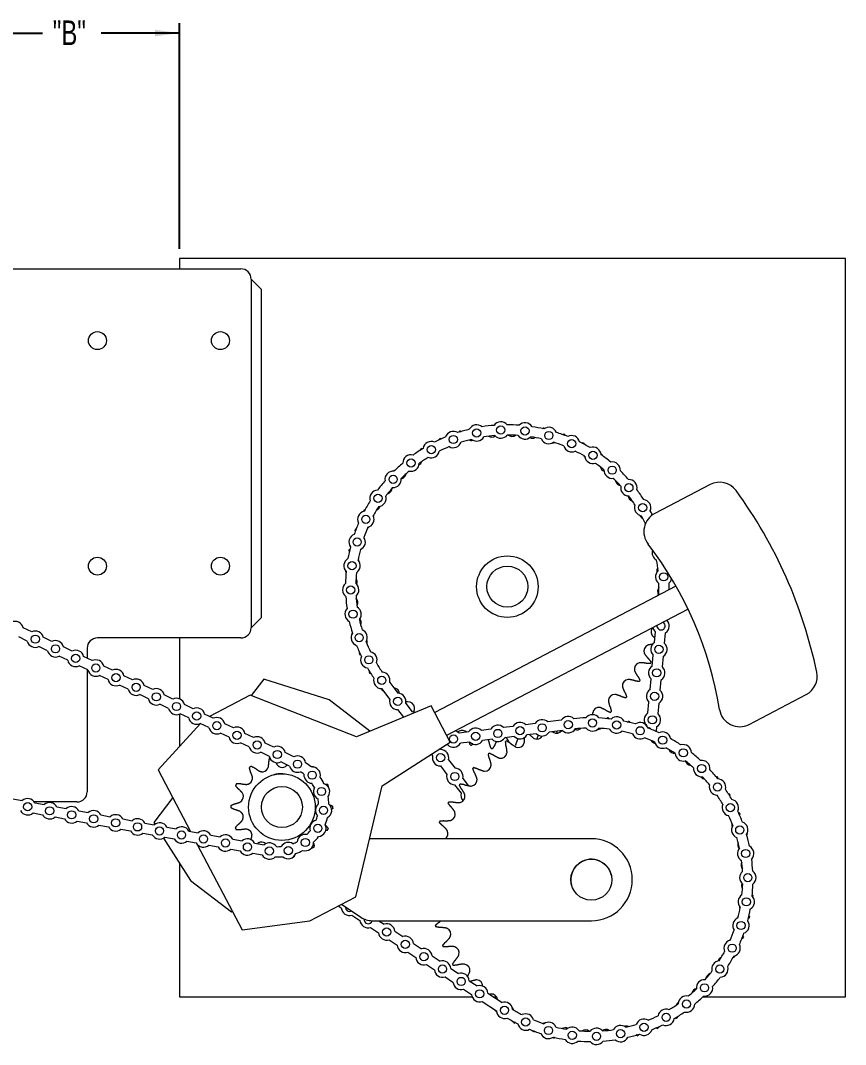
# Model space of a CAD drawing. Header units: inches. Extents: x 1.9 to 22.3, y 10.8 to 20.9.
# Drawn here: x 17.32 to 22.35, y 14.53 to 20.77 of the extents above; entities that cross this region are included whole.
import ezdxf

# ---------------------------------------------------------------- set-up
doc = ezdxf.new("R2010")
doc.units = ezdxf.units.IN
doc.header["$MEASUREMENT"] = 0
doc.layers.add('DIM', color=1, linetype='Continuous')
doc.styles.add('SLDTEXTSTYLE0', font='ARIAL.TTF', dxfattribs={"width": 0.7})
doc.dimstyles.new('SLDDIMSTYLE1', dxfattribs={"dimtxt": 0.15, "dimasz": 0.15, "dimexe": 0, "dimexo": 0.0625, "dimgap": 0.0375, "dimtad": 0, "dimtih": 1, "dimtoh": 1, "dimdec": 1, "dimlfac": 4, "dimrnd": 1e-09, "dimzin": 12, "dimdsep": 46, "dimtxsty": 'SLDTEXTSTYLE0', "dimsah": 1, "dimcen": 0.09, "dimadec": 0, "dimazin": 0, "dimtfac": 1, "dimtdec": 1, "dimtofl": 0, "dimtmove": 0, "dimatfit": 3, "dimfxl": 0, "dimtolj": 1, "dimtzin": 12, "dimarcsym": 0})

# ---------------------------------------------------------------- blocks, each defined once
blk = doc.blocks.new('*D7')
at = {"layer": 'DIM'}
for p, q in [((16.9733, 19.3148), (16.9733, 20.7523)), ((18.2858, 19.3773), (18.2858, 20.7523)), ((16.9733, 20.6923), (17.4508, 20.6923)), ((18.2858, 20.6923), (17.8082, 20.6923))]:
    blk.add_line(p, q, dxfattribs=at)
for points in [[(16.9733, 20.6923), (17.1233, 20.6723), (17.1233, 20.7123)], [(18.2858, 20.6923), (18.1358, 20.7123), (18.1358, 20.6723)]]:
    blk.add_solid(points, dxfattribs=at)
at = {"layer": 'DIM', "insert": (17.5133, 20.769), "char_height": 0.15, "attachment_point": 1, "style": 'SLDTEXTSTYLE0'}
blk.add_mtext('"B"', dxfattribs=at)

msp = doc.modelspace()

# ---------------------------------------------------------------- linework, layer by layer
at = {"color": 7, "linetype": 'Continuous', "lineweight": 15}
for p, q in [((18.285763, 19.317302), (18.285763, 19.254802)), ((22.348263, 19.317302), (18.285763, 19.317302)), ((22.348263, 14.817302), (22.348263, 19.317302)), ((17.128263, 19.254802), (18.660763, 19.254802)), ((18.723263, 19.192302), (18.723263, 17.067302)), ((18.785763, 19.129802), (18.723263, 19.192302)), ((18.785763, 17.129802), (18.785763, 19.129802)), ((21.521866, 17.939846), (21.185345, 17.763708)), ((21.314226, 17.32043), (19.843282, 16.550525)), ((19.91632, 16.410984), (21.387263, 17.180888)), ((18.723263, 17.067302), (18.785763, 17.129802)), ((17.385041, 17.041978), (17.332508, 17.066999)), ((17.358166, 16.985551), (17.305633, 17.010572)), ((17.508052, 16.98339), (17.455518, 17.00841)), ((18.660763, 17.004802), (17.785763, 17.004802)), ((18.285763, 17.004802), (18.285763, 16.633569)), ((21.182621, 16.976711), (21.188654, 17.042121)), ((21.244856, 16.97097), (21.25089, 17.03638)), ((17.481177, 16.926963), (17.428643, 16.951984)), ((17.631062, 16.924801), (17.578529, 16.949822)), ((17.723263, 16.942302), (17.723263, 16.880887)), ((17.604187, 16.868375), (17.551653, 16.893396)), ((17.754072, 16.866213), (17.701539, 16.891234)), ((21.169417, 16.833569), (21.17545, 16.898978)), ((21.231653, 16.827828), (21.237686, 16.893238)), ((17.727197, 16.809787), (17.674663, 16.834808)), ((17.723263, 16.81166), (17.723263, 16.067302)), ((17.877082, 16.807625), (17.824549, 16.832646)), ((17.850207, 16.751199), (17.797674, 16.776219)), ((18.000092, 16.749037), (17.947559, 16.774058)), ((18.799955, 16.753045), (18.723184, 16.65302)), ((19.198298, 16.627396), (18.799955, 16.753045)), ((19.568376, 16.733622), (19.618605, 16.667611)), ((21.156213, 16.690426), (21.162247, 16.755836)), ((21.218449, 16.684686), (21.224483, 16.750095)), ((17.973217, 16.69261), (17.920684, 16.717631)), ((18.123102, 16.690449), (18.070569, 16.71547)), ((19.518597, 16.695829), (19.568868, 16.629764)), ((18.096227, 16.634022), (18.043694, 16.659043)), ((18.246113, 16.631861), (18.193579, 16.656882)), ((18.717297, 16.655324), (18.46934, 16.525541)), ((19.365962, 16.401479), (18.717297, 16.655324)), ((19.447984, 16.435759), (19.198298, 16.627396)), ((21.14301, 16.547284), (21.149043, 16.612694)), ((21.205246, 16.541543), (21.211279, 16.606953)), ((21.760802, 16.477677), (22.108354, 16.659589)), ((18.219237, 16.575434), (18.166704, 16.600455)), ((18.369123, 16.573273), (18.316589, 16.598294)), ((19.821835, 16.591502), (19.365962, 16.401479)), ((19.616139, 16.567642), (19.651888, 16.520662)), ((19.665877, 16.605489), (19.705654, 16.553215)), ((19.937767, 16.370008), (19.821835, 16.591502)), ((18.414059, 16.482643), (18.156937, 16.200783)), ((18.285763, 16.540159), (18.285763, 16.342004)), ((18.342247, 16.516846), (18.289714, 16.541867)), ((18.465257, 16.458258), (18.412724, 16.483279)), ((18.492133, 16.514684), (18.4396, 16.539705)), ((20.455231, 16.482628), (20.397499, 16.475358)), ((20.614692, 16.502708), (20.532681, 16.492381)), ((18.588268, 16.39967), (18.535734, 16.424691)), ((18.615143, 16.456096), (18.56261, 16.481117)), ((18.738153, 16.397508), (18.68562, 16.422529)), ((19.447989, 16.435671), (19.447984, 16.435759)), ((20.049683, 16.43156), (19.991952, 16.42429)), ((20.184866, 16.448583), (20.127134, 16.441313)), ((20.320048, 16.465605), (20.262317, 16.458335)), ((20.463039, 16.420618), (20.405308, 16.413348)), ((20.622145, 16.440653), (20.54049, 16.430371)), ((21.049032, 16.420369), (21.049714, 16.419499)), ((21.135774, 16.468842), (21.13584, 16.469551)), ((21.19532, 16.433942), (21.198075, 16.463811)), ((18.711278, 16.341082), (18.658744, 16.366102)), ((18.861163, 16.33892), (18.80863, 16.363941)), ((19.521817, 16.10371), (19.937767, 16.370008)), ((20.057492, 16.369549), (19.99976, 16.36228)), ((20.192674, 16.386572), (20.134943, 16.379302)), ((20.327857, 16.403595), (20.270125, 16.396325)), ((20.475274, 16.411891), (20.472243, 16.407654)), ((18.834288, 16.282493), (18.781755, 16.307514)), ((18.984173, 16.280332), (18.93164, 16.305353)), ((19.822621, 16.29629), (19.830014, 16.286574)), ((19.875431, 16.330099), (19.879752, 16.324422)), ((19.92231, 16.352527), (19.907562, 16.35067)), ((18.957298, 16.223905), (18.904765, 16.248926)), ((19.927023, 16.262299), (19.9668, 16.210025)), ((18.156937, 16.200783), (18.353435, 15.825363)), ((19.023438, 16.188484), (19.026139, 16.187782)), ((19.877285, 16.224452), (19.917063, 16.172178)), ((19.964334, 16.110055), (20.004112, 16.057781)), ((20.014072, 16.147903), (20.046991, 16.104641)), ((19.36072, 15.42603), (19.521817, 16.10371)), ((17.270369, 16.023713), (17.327605, 16.013231)), ((17.660763, 16.004802), (17.400854, 16.004802)), ((17.40439, 15.999168), (17.461626, 15.988686)), ((18.245791, 16.031021), (18.129129, 15.879021)), ((17.393131, 15.937691), (17.450367, 15.927209)), ((17.538411, 15.974624), (17.595647, 15.964142)), ((17.672432, 15.95008), (17.729668, 15.939598)), ((17.806453, 15.925536), (17.863689, 15.915054)), ((17.527152, 15.913147), (17.584388, 15.902665)), ((17.661173, 15.888602), (17.718409, 15.87812)), ((17.795194, 15.864058), (17.85243, 15.853576)), ((17.940474, 15.900991), (17.99771, 15.890509)), ((18.074495, 15.876447), (18.131731, 15.865965)), ((18.129129, 15.879021), (18.135538, 15.868957)), ((17.929215, 15.839514), (17.986451, 15.829032)), ((18.063236, 15.814969), (18.120472, 15.804487)), ((18.208516, 15.851903), (18.265752, 15.841421)), ((18.342537, 15.827358), (18.399773, 15.816876)), ((18.476558, 15.802814), (18.533794, 15.792332)), ((18.18919, 15.78472), (18.353512, 15.526718)), ((18.197257, 15.790425), (18.254493, 15.779943)), ((18.331278, 15.765881), (18.388514, 15.755399)), ((18.394837, 15.746262), (18.667865, 15.224627)), ((18.465299, 15.741336), (18.522535, 15.730854)), ((18.610579, 15.77827), (18.667815, 15.767788)), ((18.7446, 15.753725), (18.801836, 15.743243)), ((20.798011, 15.780813), (19.445058, 15.780813)), ((18.599321, 15.716792), (18.656556, 15.70631)), ((18.733342, 15.692248), (18.790577, 15.681766)), ((18.285763, 15.633091), (18.285763, 14.817302)), ((18.353512, 15.526718), (18.603198, 15.335081)), ((19.081858, 15.280071), (19.36072, 15.42603)), ((19.254691, 15.370534), (19.273137, 15.358286)), ((19.274688, 15.381), (19.391537, 15.302184)), ((18.603198, 15.335081), (18.609393, 15.336341)), ((19.33817, 15.315107), (19.386645, 15.282921)), ((18.667865, 15.224627), (19.081858, 15.280071)), ((19.451678, 15.239741), (19.500153, 15.207555)), ((19.461437, 15.280813), (20.798011, 15.280813)), ((19.50281, 15.280813), (19.534725, 15.259623)), ((19.599758, 15.216443), (19.648233, 15.184257)), ((19.565186, 15.164375), (19.613661, 15.132189)), ((19.713266, 15.141077), (19.761741, 15.108891)), ((21.645842, 15.165), (21.640386, 15.160859)), ((19.678694, 15.08901), (19.727169, 15.056824)), ((19.826774, 15.065712), (19.875249, 15.033526)), ((19.792202, 15.013644), (19.840677, 14.981458)), ((19.940282, 14.990346), (19.988757, 14.95816)), ((19.90571, 14.938278), (19.954186, 14.906092)), ((20.019218, 14.862912), (20.067694, 14.830726)), ((20.05379, 14.91498), (20.102265, 14.882794)), ((18.285763, 14.817302), (20.070798, 14.817302)), ((20.167298, 14.839615), (20.253236, 14.782554)), ((20.200903, 14.817302), (20.219988, 14.817302)), ((21.478569, 14.817302), (22.348263, 14.817302)), ((20.132726, 14.787547), (20.218665, 14.730486))]:
    msp.add_line(p, q, dxfattribs=at)
at = {"color": 7, "linetype": 'Continuous', "lineweight": 15, "flags": 128}
for points in [[(19.433755, 17.675777), (19.434865, 17.676446), (19.44081, 17.681021)], [(21.208937, 17.27069), (21.200593, 17.263454), (21.196976, 17.25906)], [(21.199325, 17.071226), (21.198518, 17.080947), (21.198691, 17.082188)], [(19.336874, 17.031258), (19.337191, 17.03021), (19.337471, 17.029284)], [(19.722189, 16.549966), (19.716723, 16.551693), (19.705654, 16.553215)], [(20.285315, 16.388736), (20.279581, 16.393736), (20.274378, 16.396861)], [(21.180359, 16.372157), (21.181371, 16.369296), (21.182326, 16.363218)], [(18.984816, 15.671157), (18.98305, 15.67073), (18.982481, 15.670595)], [(21.701345, 15.368043), (21.702237, 15.361872), (21.704488, 15.355017)]]:
    msp.add_lwpolyline(points, dxfattribs=at)
at = {"color": 7, "linetype": 'Continuous', "lineweight": 15}
for centre, radius in [((17.785763, 18.817302), 0.054688), ((18.535763, 18.817302), 0.054688), ((20.245582, 18.272057), 0.025), ((19.956268, 18.214299), 0.025), ((20.098683, 18.25441), 0.025), ((20.393445, 18.266816), 0.025), ((20.538726, 18.238812), 0.025), ((19.821752, 18.152685), 0.025), ((20.677944, 18.188718), 0.025), ((20.80776, 18.117734), 0.025), ((19.698359, 18.071045), 0.025), ((20.925062, 18.027561), 0.025), ((19.589048, 17.971335), 0.025), ((21.027039, 17.920362), 0.025), ((19.496439, 17.855947), 0.025), ((21.111245, 17.798707), 0.025), ((19.422752, 17.727646), 0.025), ((19.369753, 17.589508), 0.025), ((17.785763, 17.442302), 0.054688), ((18.535763, 17.442302), 0.054688), ((20.285763, 17.317302), 0.1875), ((19.338713, 17.444845), 0.025), ((20.285763, 17.317302), 0.125), ((21.239467, 17.377469), 0.025), ((19.330376, 17.297125), 0.025), ((19.344942, 17.149888), 0.025), ((17.406842, 16.996981), 0.025), ((19.382062, 17.006664), 0.025), ((17.529852, 16.938393), 0.025), ((21.210153, 16.934974), 0.025), ((17.652863, 16.879804), 0.025), ((19.440846, 16.870887), 0.025), ((17.775873, 16.821216), 0.025), ((21.19695, 16.791832), 0.025), ((17.898883, 16.762628), 0.025), ((19.519884, 16.745812), 0.025), ((18.021893, 16.70404), 0.025), ((18.144903, 16.645452), 0.025), ((21.183746, 16.64869), 0.025), ((18.267913, 16.586864), 0.025), ((19.617372, 16.617627), 0.025), ((18.390923, 16.528276), 0.025), ((18.513934, 16.469688), 0.025), ((20.657171, 16.476335), 0.025), ((20.80477, 16.486597), 0.025), ((20.952184, 16.473951), 0.025), ((21.170543, 16.505547), 0.025), ((18.636944, 16.411099), 0.025), ((20.092313, 16.405431), 0.025), ((20.227496, 16.422454), 0.025), ((20.362678, 16.439477), 0.025), ((20.49786, 16.456499), 0.025), ((21.09588, 16.438702), 0.025), ((18.759954, 16.352511), 0.025), ((19.957131, 16.388408), 0.025), ((21.232412, 16.381693), 0.025), ((18.882964, 16.293923), 0.025), ((19.878519, 16.274437), 0.025), ((21.358507, 16.304292), 0.025), ((19.005974, 16.235335), 0.025), ((21.471142, 16.208354), 0.025), ((18.910763, 15.973552), 0.203125), ((19.095163, 16.168314), 0.025), ((19.965567, 16.16004), 0.025), ((21.567618, 16.096179), 0.025), ((18.910763, 15.973552), 0.125), ((18.910763, 15.973552), 0.125), ((19.152392, 16.06834), 0.025), ((17.360368, 15.975461), 0.025), ((21.645622, 15.970456), 0.025), ((17.494389, 15.950917), 0.025), ((17.62841, 15.926372), 0.025), ((17.762431, 15.901828), 0.025), ((19.164677, 15.953802), 0.025), ((17.896452, 15.877284), 0.025), ((18.030473, 15.852739), 0.025), ((19.129952, 15.843965), 0.025), ((21.703283, 15.834199), 0.025), ((18.164494, 15.828195), 0.025), ((18.298515, 15.803651), 0.025), ((18.432536, 15.779106), 0.025), ((18.566557, 15.754562), 0.025), ((18.700578, 15.730018), 0.025), ((18.949758, 15.708399), 0.025), ((19.054056, 15.757305), 0.025), ((18.834599, 15.705474), 0.025), ((21.73922, 15.690674), 0.025), ((20.798013, 15.530802), 0.125), ((21.752571, 15.543322), 0.025), ((21.743016, 15.395675), 0.025), ((19.549955, 15.211999), 0.025), ((21.710783, 15.251273), 0.025), ((19.663463, 15.136633), 0.025), ((21.656647, 15.113577), 0.025), ((19.776972, 15.061268), 0.025), ((19.89048, 14.985902), 0.025), ((21.581903, 14.985889), 0.025), ((20.003988, 14.910536), 0.025), ((20.117496, 14.835171), 0.025), ((21.488345, 14.871268), 0.025), ((21.378215, 14.772464), 0.025), ((20.268467, 14.73493), 0.025), ((20.397693, 14.662878), 0.025), ((21.254153, 14.691845), 0.025), ((20.536492, 14.611636), 0.025), ((20.976392, 14.592408), 0.025), ((21.119133, 14.631342), 0.025), ((20.681537, 14.582435), 0.025), ((20.829352, 14.575974), 0.025)]:
    msp.add_circle(centre, radius, dxfattribs=at)
for centre, radius, start, end in [((18.660763, 19.192302), 0.0625, 0, 90), ((20.098683, 18.25441), 0.05, 48.811285, 153.7684725), ((20.285763, 17.317302), 0.98685, 94.7129138, 98.9868437), ((20.245582, 18.272057), 0.05, 39.931285, 144.8884725), ((20.285763, 17.317302), 0.98685, 85.8329138, 90.1068437), ((20.393445, 18.266816), 0.05, 31.051285, 136.0084725), ((20.285763, 17.317302), 0.98685, 76.9529138, 81.2268437), ((19.956268, 18.214299), 0.05, 57.691285, 162.6484725), ((20.285763, 17.317302), 0.98685, 103.5929138, 107.8668437), ((20.285763, 17.317302), 0.991066, 106.775486, 107.2821248), ((20.098683, 18.25441), 0.05, 231.1519923, 331.4277651), ((20.285763, 17.317302), 0.92435, 94.7895111, 98.9102463), ((20.189544, 18.268057), 0.038816, 240.1211446, 303.8131441), ((20.245582, 18.272057), 0.05, 222.2719923, 322.5477651), ((20.285763, 17.317302), 0.92435, 85.9095111, 90.0302463), ((20.314466, 18.272483), 0.038816, 232.6211446, 303.9364661), ((20.393445, 18.266816), 0.05, 213.3919923, 313.6677651), ((20.285763, 17.317302), 0.92435, 77.0295111, 81.1502463), ((20.285763, 17.317302), 0.991066, 76.775486, 77.2821248), ((20.538726, 18.238812), 0.05, 22.171285, 127.1284725), ((20.285763, 17.317302), 0.98685, 68.0729138, 72.3468437), ((20.285763, 17.317302), 0.991066, 69.275486, 69.7821248), ((20.677944, 18.188718), 0.05, 13.291285, 118.2484725), ((19.821752, 18.152685), 0.05, 66.571285, 171.5284725), ((20.285763, 17.317302), 0.98685, 112.4729138, 116.7468437), ((20.285763, 17.317302), 0.991066, 114.275486, 114.7821248), ((20.285763, 17.317302), 0.92435, 112.5495111, 116.6702463), ((19.956268, 18.214299), 0.05, 240.0319923, 340.3077651), ((20.285763, 17.317302), 0.92435, 103.6695111, 107.7902463), ((20.066269, 18.247364), 0.038816, 247.6211446, 284.6451871), ((20.438896, 18.260564), 0.038816, 243.9832692, 296.4364661), ((20.538726, 18.238812), 0.05, 204.5119923, 304.7877651), ((20.560707, 18.232507), 0.038816, 269.3599222, 288.9364661), ((20.285763, 17.317302), 0.92435, 68.1495111, 72.2702463), ((20.677944, 18.188718), 0.05, 195.6319923, 295.9077651), ((20.285763, 17.317302), 0.98685, 59.1929138, 63.4668437), ((20.285763, 17.317302), 0.991066, 61.775486, 62.2821248), ((20.80776, 18.117734), 0.05, 4.411285, 109.3684725), ((19.698359, 18.071045), 0.05, 75.451285, 180.4084725), ((20.285763, 17.317302), 0.98685, 121.3529138, 125.6268437), ((20.285763, 17.317302), 0.92435, 121.4295111, 125.5502463), ((20.285763, 17.317302), 0.991066, 121.775486, 122.2821248), ((19.821752, 18.152685), 0.05, 248.9119923, 349.1877651), ((20.285763, 17.317302), 0.92435, 59.2695111, 63.3902463), ((20.788211, 18.130161), 0.038816, 202.6211446, 222.843368), ((20.80776, 18.117734), 0.05, 186.7519923, 287.0277651), ((20.285763, 17.317302), 0.991066, 54.275486, 54.7821248), ((20.285763, 17.317302), 0.98685, 50.3129138, 54.5868437), ((20.285763, 17.317302), 0.98685, 130.2329138, 134.5068437), ((19.698359, 18.071045), 0.05, 257.7919923, 358.0677651), ((19.727057, 18.092571), 0.038816, 300.8200378, 341.4364661), ((20.285763, 17.317302), 0.92435, 50.3895111, 54.5102463), ((20.890012, 18.057625), 0.038816, 195.1211446, 247.9055153), ((20.925062, 18.027561), 0.05, 355.531285, 100.4884725), ((19.589048, 17.971335), 0.05, 84.331285, 189.2884725), ((20.285763, 17.317302), 0.92435, 130.3095111, 134.4302463), ((19.630644, 18.013013), 0.038816, 282.2904129, 348.9364661), ((20.925062, 18.027561), 0.05, 177.8719923, 278.1477651), ((20.285763, 17.317302), 0.98685, 41.4329138, 45.7068437), ((20.285763, 17.317302), 0.98685, 139.1129138, 143.3868437), ((20.285763, 17.317302), 0.92435, 139.1895111, 143.3102463), ((19.545441, 17.921551), 0.038816, 285.1211446, 356.4364661), ((19.589048, 17.971335), 0.05, 266.6719923, 6.9477651), ((20.285763, 17.317302), 0.92435, 41.5095111, 45.6302463), ((20.981474, 17.972421), 0.038816, 187.6211446, 258.9364661), ((21.027039, 17.920362), 0.05, 168.9919923, 269.2677651), ((21.027039, 17.920362), 0.05, 346.651285, 91.6084725), ((21.579832, 17.829099), 0.125, 36.1231856, 117.627944), ((19.496439, 17.855947), 0.05, 93.211285, 198.1684725), ((19.496439, 17.855947), 0.05, 275.5519923, 15.8277651), ((21.061032, 17.876008), 0.038816, 188.0680575, 251.4364661), ((20.285763, 17.317302), 0.92435, 32.6295111, 36.7502463), ((20.285763, 17.317302), 0.98685, 32.5529138, 36.8268437), ((19.358516, 16.20791), 2.875, 11.8013239, 36.1231856), ((20.285763, 17.317302), 0.98685, 147.9929138, 152.2668437), ((20.285763, 17.317302), 0.92435, 148.0695111, 152.1902463), ((19.472904, 17.81975), 0.038816, 292.6211446, 342.0274955), ((21.111245, 17.798707), 0.05, 160.1119923, 260.3877651), ((21.111245, 17.798707), 0.05, 337.771285, 82.7284725), ((19.422752, 17.727646), 0.05, 102.091285, 207.0484725), ((20.285763, 17.317302), 0.991066, 151.775486, 152.2821248), ((19.422752, 17.727646), 0.05, 284.4319923, 24.7077651), ((21.127325, 17.770035), 0.038816, 207.3238736, 243.9364661), ((20.285763, 17.317302), 0.92435, 24.4313597, 27.8702463), ((21.243311, 17.652961), 0.125, 117.627944, 217.4769709), ((20.285763, 17.317302), 0.98685, 26.2995444, 27.9468437), ((20.285763, 17.317302), 0.98685, 156.8729138, 161.1468437), ((20.285763, 17.317302), 0.991066, 159.275486, 159.7821248), ((20.285763, 17.317302), 0.92435, 156.9495111, 161.0702463), ((19.369753, 17.589508), 0.05, 110.971285, 215.9284725), ((19.369753, 17.589508), 0.05, 293.3119923, 33.5877651), ((20.285763, 17.317302), 0.98685, 165.7529138, 170.0268437), ((20.285763, 17.317302), 0.991066, 166.775486, 167.2821248), ((20.285763, 17.317302), 0.92435, 165.8295111, 169.9502463), ((19.358516, 16.20791), 2.25, 9.2194638, 37.4769709), ((19.338713, 17.444845), 0.05, 119.851285, 224.8084725), ((19.342501, 17.470435), 0.038816, 0.8678395, 26.4364661), ((21.218748, 17.523967), 0.05, 160.822962, 242.6277651), ((19.338713, 17.444845), 0.05, 302.1919923, 42.4677651), ((20.285763, 17.317302), 0.92435, 5.9895111, 10.1102463), ((21.236518, 17.413521), 0.038816, 150.1211446, 191.1190313), ((20.285763, 17.317302), 0.991066, 174.4050295, 174.7821248), ((20.285763, 17.317302), 0.98685, 174.6329138, 178.9068437), ((20.285763, 17.317302), 0.92435, 174.7095111, 178.8302463), ((19.330582, 17.346005), 0.038816, 338.1731421, 33.9364661), ((21.239467, 17.377469), 0.05, 133.4719923, 233.7477651), ((21.239467, 17.377469), 0.05, 311.131285, 345.9786324), ((19.330376, 17.297125), 0.05, 128.731285, 233.6884725), ((19.330376, 17.297125), 0.05, 311.0719923, 51.3477651), ((21.240944, 17.288599), 0.038816, 142.6211446, 209.5946425), ((20.285763, 17.317302), 0.92435, 357.1095111, 1.2302463), ((20.285763, 17.317302), 0.98685, 358.9115629, 1.3068437), ((20.285763, 17.317302), 0.98685, 183.5129138, 187.7868437), ((20.285763, 17.317302), 0.92435, 183.5895111, 187.7102463), ((19.335008, 17.221083), 0.038816, 330.1211446, 41.4364661), ((19.344942, 17.149888), 0.05, 137.611285, 242.5684725), ((19.344942, 17.149888), 0.05, 319.9519923, 60.2277651), ((20.285763, 17.317302), 0.92435, 192.4695111, 196.5902463), ((19.355701, 17.097808), 0.038816, 337.6211446, 38.0578261), ((21.223357, 17.078117), 0.05, 303.4120662, 46.0476913), ((17.283832, 17.055569), 0.05, 13.2143328, 115.8499579), ((17.406842, 16.996981), 0.05, 13.2143328, 115.8499579), ((18.660763, 17.067302), 0.0625, 270, 0), ((20.285763, 17.317302), 0.98685, 192.3929138, 196.6668437), ((19.382062, 17.006664), 0.05, 328.8319923, 69.1077651), ((21.200968, 17.042358), 0.038816, 138.1866476, 208.2695874), ((21.223357, 17.078117), 0.05, 189.0449713, 226.0476913), ((21.223357, 17.078117), 0.025, 195.9993886, 64.6284896), ((17.406842, 16.996981), 0.05, 193.2143328, 295.8499579), ((17.529852, 16.938393), 0.05, 13.2143328, 115.8499579), ((17.785763, 16.942302), 0.0625, 90, 180), ((19.382062, 17.006664), 0.05, 146.491285, 251.4484725), ((19.392307, 16.978288), 0.038816, 345.1211446, 17.8177209), ((17.529852, 16.938393), 0.05, 193.2143328, 295.8499579), ((17.652863, 16.879804), 0.05, 13.2143328, 115.8499579), ((20.285763, 17.317302), 0.98685, 201.2729138, 205.5468437), ((20.285763, 17.317302), 0.92435, 201.3495111, 205.4702463), ((19.440846, 16.870887), 0.05, 337.7119923, 77.9877651), ((21.157251, 16.925252), 0.038816, 110.7880233, 200.7695874), ((21.210153, 16.934974), 0.05, 123.4120662, 226.0476913), ((21.210153, 16.934974), 0.05, 303.4120662, 46.0476913), ((17.652863, 16.879804), 0.05, 193.2143328, 295.8499579), ((17.775873, 16.821216), 0.05, 13.2143328, 115.8499579), ((20.285763, 17.317302), 0.991066, 204.275486, 204.7821248), ((19.440846, 16.870887), 0.05, 155.371285, 260.3284725), ((20.285763, 17.317302), 0.991066, 331.775486, 332.2821248), ((17.775873, 16.821216), 0.05, 193.2143328, 295.8499579), ((17.898883, 16.762628), 0.05, 13.2143328, 115.8499579), ((20.285763, 17.317302), 0.98685, 210.1529138, 214.4268437), ((20.285763, 17.317302), 0.991066, 211.775486, 212.2821248), ((20.285763, 17.317302), 0.92435, 210.2295111, 214.3502463), ((19.519884, 16.745812), 0.05, 345.8890377, 86.8677651), ((21.098622, 16.814854), 0.038816, 103.2880233, 193.2695874), ((21.19695, 16.791832), 0.05, 123.4120662, 226.0476913), ((21.19695, 16.791832), 0.05, 303.4120662, 46.0476913), ((22.050388, 16.770336), 0.125, 297.627944, 11.8013239), ((17.898883, 16.762628), 0.05, 193.2143328, 295.8499579), ((18.021893, 16.70404), 0.05, 13.2143328, 115.8499579), ((19.519884, 16.745812), 0.05, 164.251285, 268.5246089), ((21.026086, 16.713053), 0.038816, 95.7880233, 185.7695874), ((20.285763, 17.317302), 0.991066, 324.275486, 324.7821248), ((18.021893, 16.70404), 0.05, 193.2143328, 295.8499579), ((18.144903, 16.645452), 0.05, 13.2143328, 115.8499579), ((20.285763, 17.317302), 0.991066, 219.275486, 219.7821248), ((19.590053, 16.662183), 0.038816, 6.1460827, 85.196554), ((21.183746, 16.64869), 0.05, 123.4120662, 226.0476913), ((21.183746, 16.64869), 0.05, 303.4120662, 46.0476913), ((18.144903, 16.645452), 0.05, 193.2143328, 295.8499579), ((18.267913, 16.586864), 0.05, 13.2143328, 115.8499579), ((19.617372, 16.617627), 0.05, 165.9510859, 268.586711), ((19.617372, 16.617627), 0.05, 345.9510859, 88.586711), ((19.681515, 16.576979), 0.038816, 5.7880233, 95.7695874), ((20.940882, 16.621591), 0.038816, 88.2880233, 178.2695874), ((20.285763, 17.317302), 0.991066, 316.775486, 317.2821248), ((18.267913, 16.586864), 0.05, 193.2143328, 295.8499579), ((18.390923, 16.528276), 0.05, 13.2143328, 115.8499579), ((20.844469, 16.542033), 0.038816, 80.7880233, 170.7695874), ((20.285763, 17.317302), 0.991066, 309.275486, 309.7821248), ((21.170543, 16.505547), 0.05, 123.4120662, 226.0476913), ((21.702836, 16.588424), 0.125, 189.2194638, 297.627944), ((18.390923, 16.528276), 0.05, 193.2143328, 295.8499579), ((18.513934, 16.469688), 0.05, 13.2143328, 115.8499579), ((20.362678, 16.439477), 0.05, 45.8593428, 148.4949679), ((20.49786, 16.456499), 0.05, 45.8593428, 148.4949679), ((20.657171, 16.476335), 0.05, 45.9385239, 148.165727), ((20.79705, 15.531028), 0.98685, 91.8401527, 96.1140826), ((20.80477, 16.486597), 0.05, 37.0585239, 142.0157114), ((20.798013, 15.530802), 0.991066, 91.682737, 91.8462427), ((20.79705, 15.531028), 0.98685, 82.9601527, 87.2340826), ((20.798013, 15.530802), 0.991066, 83.8396039, 84.3462427), ((20.952184, 16.473951), 0.05, 28.1785239, 133.1357114), ((20.79705, 15.531028), 0.98685, 74.0801527, 78.3540826), ((20.798013, 15.530802), 0.991066, 76.3396039, 76.8462427), ((21.09588, 16.438702), 0.05, 19.2985239, 124.2557114), ((21.170543, 16.505547), 0.05, 303.4120662, 46.0476913), ((18.513934, 16.469688), 0.05, 193.2143328, 295.8499579), ((18.636944, 16.411099), 0.05, 13.2143328, 115.8499579), ((19.957131, 16.388408), 0.05, 45.8593428, 78.7546746), ((20.010819, 16.402097), 0.038816, 46.0788968, 118.2695874), ((20.092313, 16.405431), 0.05, 45.8593428, 148.4949679), ((20.227496, 16.422454), 0.05, 45.8593428, 148.4949679), ((20.49786, 16.456499), 0.05, 225.8593428, 328.4949679), ((20.585601, 16.462507), 0.038816, 237.8521413, 324.6270625), ((20.657171, 16.476335), 0.05, 225.5316098, 328.5550041), ((20.70903, 16.482262), 0.038816, 251.2282976, 311.7066199), ((20.79705, 15.531028), 0.92435, 91.9167501, 96.0374853), ((20.80477, 16.486597), 0.05, 219.3992313, 319.6750041), ((20.833982, 16.485737), 0.038816, 271.8323976, 303.902659), ((20.79705, 15.531028), 0.92435, 83.0367501, 87.1574853), ((20.952184, 16.473951), 0.05, 210.5192313, 310.7950041), ((20.79705, 15.531028), 0.92435, 74.1567501, 78.2774853), ((21.09588, 16.438702), 0.05, 201.6392313, 301.9150041), ((20.79705, 15.531028), 0.98685, 65.2001527, 69.4740826), ((20.798013, 15.530802), 0.991066, 68.8396039, 69.3462427), ((21.232412, 16.381693), 0.05, 10.4185239, 115.3757114), ((18.636944, 16.411099), 0.05, 193.2143328, 295.8499579), ((18.759954, 16.352511), 0.05, 13.2143328, 115.8499579), ((19.957131, 16.388408), 0.05, 225.8593428, 328.4949679), ((20.092313, 16.405431), 0.05, 225.8593428, 328.4949679), ((20.227496, 16.422454), 0.05, 225.8593428, 328.4949679), ((20.798013, 15.530802), 0.991066, 121.3396039, 121.8462427), ((20.362678, 16.439477), 0.05, 225.8593428, 328.4949679), ((20.351695, 16.375784), 0.038816, 252.8521413, 342.8337054), ((20.465806, 16.426811), 0.038816, 245.3521413, 328.4658087), ((20.79705, 15.531028), 0.92435, 65.2767501, 69.3974853), ((21.196681, 16.399282), 0.038816, 210.1121343, 254.8435435), ((21.232412, 16.381693), 0.05, 192.7592313, 293.0350041), ((20.79705, 15.531028), 0.98685, 56.3201527, 60.5940826), ((18.759954, 16.352511), 0.05, 193.2143328, 295.8499579), ((18.882964, 16.293923), 0.05, 13.2143328, 115.8499579), ((19.878519, 16.274437), 0.05, 345.9510859, 88.586711), ((20.285763, 17.317302), 0.991066, 256.775486, 257.2821248), ((20.798013, 15.530802), 0.991066, 128.8396039, 129.3462427), ((20.285763, 17.317302), 0.991066, 264.275486, 264.7821248), ((20.245221, 16.310299), 0.038816, 260.3521413, 350.3337054), ((20.79705, 15.531028), 0.92435, 56.3967501, 60.5174853), ((21.30663, 16.339815), 0.038816, 202.9245833, 272.6491209), ((21.358507, 16.304292), 0.05, 183.8792313, 284.1550041), ((21.358507, 16.304292), 0.05, 1.5385239, 106.4957114), ((20.79705, 15.531028), 0.98685, 47.4401527, 51.7140826), ((18.882964, 16.293923), 0.05, 193.2143328, 295.8499579), ((19.005974, 16.235335), 0.05, 9.3354561, 115.8499579), ((18.885197, 15.981754), 0.312125, 49.1803719, 56.973759), ((19.878519, 16.274437), 0.05, 165.9510859, 268.586711), ((21.407876, 16.266506), 0.038816, 195.7265224, 264.8531815), ((20.79705, 15.531028), 0.92435, 47.5167501, 51.6374853), ((21.471142, 16.208354), 0.05, 352.6585239, 97.6157114), ((18.910763, 15.973552), 0.31133, 126.7985872, 129.474627), ((18.790821, 16.227527), 0.038816, 263.2196431, 327.3392853), ((18.912895, 16.254416), 0.038816, 237.5053574, 301.6249996), ((19.005974, 16.235335), 0.05, 193.2143328, 291.7479421), ((18.885197, 15.981754), 0.249625, 50.0753257, 56.0788053), ((19.095163, 16.168314), 0.05, 174.4061888, 268.8377823), ((19.095163, 16.168314), 0.05, 346.4252963, 96.8186749), ((18.910763, 15.973552), 0.31133, 51.5851098, 52.3317699), ((19.965567, 16.16004), 0.05, 165.9510859, 268.586711), ((19.965567, 16.16004), 0.05, 345.9510859, 88.586711), ((20.798013, 15.530802), 0.991066, 136.3396039, 136.8462427), ((20.148206, 16.231476), 0.038816, 267.8521413, 357.8337054), ((21.471142, 16.208354), 0.05, 174.9992313, 275.2750041), ((20.79705, 15.531028), 0.98685, 38.5601527, 42.8340826), ((18.910763, 15.973552), 0.31133, 152.5128729, 155.1889127), ((18.692503, 16.150335), 0.038816, 288.9339288, 353.053571), ((18.885197, 15.981754), 0.249625, 26.408659, 33.1686455), ((18.885197, 15.981754), 0.312125, 25.5137053, 34.0635992), ((19.152392, 16.06834), 0.05, 322.7586296, 73.1520082), ((18.910763, 15.973552), 0.31133, 23.9414443, 26.6174842), ((20.798013, 15.530802), 0.991066, 143.8396039, 144.3462427), ((20.062309, 16.140665), 0.038816, 275.3521413, 5.3337054), ((21.498687, 16.180609), 0.038816, 214.6359587, 257.0750305), ((20.79705, 15.531028), 0.92435, 38.6367501, 42.7574853), ((21.567618, 16.096179), 0.05, 166.1192313, 266.3950041), ((20.798013, 15.530802), 0.991066, 38.8396039, 39.3462427), ((21.567618, 16.096179), 0.05, 343.7785239, 88.7357114), ((17.660763, 16.067302), 0.0625, 270, 0), ((18.637415, 16.038128), 0.038816, 314.6482146, 18.7678568), ((19.152392, 16.06834), 0.05, 150.7395222, 245.1711157), ((19.989, 16.039419), 0.038816, 282.8521413, 12.8337054), ((20.052616, 16.045644), 0.05, 165.9510859, 222.9710991), ((20.79705, 15.531028), 0.92435, 29.7567501, 33.8774853), ((20.79705, 15.531028), 0.98685, 29.6801527, 33.9540826), ((20.798013, 15.530802), 0.991066, 31.3396039, 31.8462427), ((17.360368, 15.975461), 0.05, 28.304173, 130.9397981), ((17.494389, 15.950917), 0.05, 28.304173, 130.9397981), ((18.910763, 15.973552), 0.31133, 178.2271586, 180.9031984), ((19.164677, 15.953802), 0.05, 127.0728555, 221.504449), ((18.885197, 15.981754), 0.249625, 2.7419923, 9.5019788), ((19.164677, 15.953802), 0.05, 299.0919629, 49.4853416), ((18.885197, 15.981754), 0.312125, 1.8470386, 10.3969325), ((20.798013, 15.530802), 0.991066, 151.3396039, 151.8462427), ((21.645622, 15.970456), 0.05, 157.2392313, 257.5150041), ((21.645622, 15.970456), 0.05, 334.8985239, 79.8557114), ((17.360368, 15.975461), 0.05, 208.304173, 310.9397981), ((17.494389, 15.950917), 0.05, 208.304173, 310.9397981), ((17.62841, 15.926372), 0.05, 28.304173, 130.9397981), ((17.762431, 15.901828), 0.05, 28.304173, 130.9397981), ((17.896452, 15.877284), 0.05, 28.304173, 130.9397981), ((18.636466, 15.913132), 0.038816, 340.3625003, 44.4821425), ((18.885197, 15.981754), 0.249625, 339.0753257, 345.8353121), ((18.910763, 15.973552), 0.31133, 358.2271586, 0.9031984), ((19.929533, 15.92947), 0.038816, 290.3521413, 20.3337054), ((20.79705, 15.531028), 0.92435, 20.8767501, 24.9974853), ((20.79705, 15.531028), 0.98685, 20.8001527, 25.0740826), ((20.798013, 15.530802), 0.991066, 23.8396039, 24.3462427), ((17.62841, 15.926372), 0.05, 208.304173, 310.9397981), ((17.762431, 15.901828), 0.05, 208.304173, 310.9397981), ((18.030473, 15.852739), 0.05, 28.304173, 130.9397981), ((18.164494, 15.828195), 0.05, 28.304173, 130.9397981), ((19.129952, 15.843965), 0.05, 103.4061888, 197.8377823), ((19.129952, 15.843965), 0.05, 275.4252963, 25.8186749), ((18.885197, 15.981754), 0.312125, 338.1803719, 346.7302659), ((20.798013, 15.530802), 0.991066, 158.8396039, 159.3462427), ((21.703283, 15.834199), 0.05, 148.3592313, 248.6350041), ((21.694022, 15.863009), 0.038816, 166.7232179, 195.9302271), ((21.703283, 15.834199), 0.05, 326.0185239, 70.9757114), ((17.896452, 15.877284), 0.05, 208.304173, 310.9397981), ((18.030473, 15.852739), 0.05, 208.304173, 310.9397981), ((18.164494, 15.828195), 0.05, 208.304173, 310.9397981), ((18.298515, 15.803651), 0.05, 28.304173, 130.9397981), ((18.432536, 15.779106), 0.05, 28.304173, 130.9397981), ((18.566557, 15.754562), 0.05, 28.304173, 130.9397981), ((18.910763, 15.973552), 0.31133, 203.9414443, 206.6174842), ((18.689846, 15.800102), 0.038816, 6.076786, 70.1964282), ((19.054056, 15.757305), 0.05, 79.7395222, 174.1711157), ((18.885197, 15.981754), 0.249625, 315.408659, 322.1686455), ((18.910763, 15.973552), 0.31133, 332.5128729, 335.1889127), ((19.884926, 15.8127), 0.038816, 304.7666131, 27.8337054), ((20.79705, 15.531028), 0.98685, 11.9201527, 16.1940826), ((20.798013, 15.530802), 0.991066, 16.3396039, 16.5033444), ((18.298515, 15.803651), 0.05, 208.304173, 310.9397981), ((18.432536, 15.779106), 0.05, 208.304173, 310.9397981), ((18.700578, 15.730018), 0.05, 28.304173, 130.9397981), ((18.78698, 15.721427), 0.038816, 48.3914456, 95.9107139), ((18.834599, 15.705474), 0.05, 32.4061888, 130.9397981), ((18.885197, 15.981754), 0.249625, 268.0753257, 274.8353121), ((18.949758, 15.708399), 0.05, 56.0728555, 150.504449), ((18.885197, 15.981754), 0.249625, 291.7419923, 298.5019788), ((19.054056, 15.757305), 0.05, 251.7586296, 2.1520082), ((18.910763, 15.973552), 0.31133, 306.7985872, 309.474627), ((18.885197, 15.981754), 0.312125, 314.5137053, 323.0635992), ((20.79801, 15.530813), 0.25, 270, 90), ((20.79705, 15.531028), 0.92435, 11.9967501, 16.1174853), ((21.729718, 15.743214), 0.038816, 159.3959029, 216.8748081), ((21.73922, 15.690674), 0.05, 317.1385239, 62.0957114), ((18.566557, 15.754562), 0.05, 208.304173, 310.9397981), ((18.700578, 15.730018), 0.05, 208.304173, 310.9397981), ((18.834599, 15.705474), 0.05, 208.304173, 314.8186749), ((18.885197, 15.981754), 0.312125, 267.1803719, 275.7302659), ((18.949758, 15.708399), 0.05, 228.0919629, 338.4853416), ((18.885197, 15.981754), 0.312125, 290.8470386, 299.3969325), ((21.73922, 15.690674), 0.05, 139.4792313, 239.7550041), ((20.79801, 15.530813), 0.125, 12.7268704, 193.164868), ((21.749473, 15.619785), 0.038816, 152.0302593, 218.6178985), ((20.79705, 15.531028), 0.92435, 3.1167501, 7.2374853), ((20.79705, 15.531028), 0.98685, 3.0401527, 7.3140826), ((21.752571, 15.543322), 0.05, 130.5992313, 230.8750041), ((21.752571, 15.543322), 0.05, 308.2585239, 53.2157114), ((21.752948, 15.494834), 0.038816, 159.2999153, 211.0395458), ((20.79705, 15.531028), 0.92435, 354.2367501, 358.3574853), ((20.79705, 15.531028), 0.98685, 354.1601527, 358.4340826), ((21.743016, 15.395675), 0.05, 121.7192313, 221.9950041), ((21.743016, 15.395675), 0.05, 299.3785239, 44.3357114), ((20.798013, 15.530802), 0.991066, 353.8396039, 354.3462427), ((19.322939, 15.36273), 0.05, 185.0993051, 287.7349302), ((19.322939, 15.36273), 0.025, 174.2577426, 297.7422574), ((20.79705, 15.531028), 0.92435, 345.3567501, 349.4774853), ((19.461437, 15.405813), 0.125, 236, 270), ((21.710783, 15.251273), 0.05, 112.8392313, 213.1150041), ((20.79705, 15.531028), 0.98685, 345.2801527, 349.5540826), ((20.798013, 15.530802), 0.991066, 346.3396039, 346.8462427), ((19.436447, 15.287365), 0.05, 185.0993051, 287.7349302), ((19.436447, 15.287365), 0.025, 171.35892, 344.8150047), ((19.549955, 15.211999), 0.05, 5.0993051, 107.7349302), ((20.798013, 15.530802), 0.991066, 196.3396039, 196.8462427), ((19.902004, 15.198595), 0.038816, 335.3521413, 65.3337054), ((21.710783, 15.251273), 0.05, 290.4985239, 35.4557114), ((19.549955, 15.211999), 0.05, 185.0993051, 287.7349302), ((19.663463, 15.136633), 0.05, 5.0993051, 107.7349302), ((20.79705, 15.531028), 0.92435, 336.4767501, 340.5974853), ((20.79705, 15.531028), 0.98685, 336.4001527, 340.6740826), ((20.798013, 15.530802), 0.991066, 338.8396039, 339.3462427), ((19.663463, 15.136633), 0.05, 185.0993051, 287.7349302), ((19.776972, 15.061268), 0.05, 5.0993051, 107.7349302), ((20.798013, 15.530802), 0.991066, 203.8396039, 204.3462427), ((19.953031, 15.084484), 0.038816, 342.8521413, 72.8337054), ((21.656647, 15.113577), 0.05, 103.9592313, 204.2350041), ((21.656647, 15.113577), 0.05, 281.6185239, 26.5757114), ((19.776972, 15.061268), 0.05, 185.0993051, 287.7349302), ((21.607027, 15.022185), 0.038816, 114.5624666, 161.4970098), ((20.79705, 15.531028), 0.92435, 327.5967501, 331.7174853), ((20.79705, 15.531028), 0.98685, 327.5201527, 331.7940826), ((20.798013, 15.530802), 0.991066, 331.3396039, 331.8462427), ((19.89048, 14.985902), 0.05, 5.0993051, 107.7349302), ((20.798013, 15.530802), 0.991066, 211.3396039, 211.8462427), ((20.018516, 14.97801), 0.038816, 350.3521413, 80.3337054), ((21.581903, 14.985889), 0.05, 95.0792313, 195.3550041), ((21.581903, 14.985889), 0.05, 272.7385239, 17.6957114), ((19.89048, 14.985902), 0.05, 185.0993051, 287.7349302), ((20.003988, 14.910536), 0.05, 5.0993051, 107.7349302), ((21.488345, 14.871268), 0.05, 86.1992313, 186.4750041), ((20.79705, 15.531028), 0.92435, 318.7167501, 322.8374853), ((21.533717, 14.920939), 0.038816, 106.9402483, 173.7983887), ((20.79705, 15.531028), 0.98685, 318.6401527, 322.9140826), ((20.003988, 14.910536), 0.05, 185.0993051, 287.7349302), ((20.097339, 14.880995), 0.038816, 0.834261, 87.8337054), ((20.117496, 14.835171), 0.05, 5.0993051, 107.7349302), ((20.79705, 15.531028), 0.92435, 309.8367501, 313.9574853), ((21.44782, 14.830128), 0.038816, 103.9456646, 166.473069), ((21.488345, 14.871268), 0.05, 263.8585239, 8.8157114), ((20.117496, 14.835171), 0.05, 185.0993051, 287.7349302), ((20.18815, 14.795098), 0.038816, 7.5864547, 95.3337054), ((21.378215, 14.772464), 0.05, 77.3192313, 177.5950041), ((20.79705, 15.531028), 0.98685, 309.7601527, 314.0340826), ((20.268467, 14.73493), 0.05, 6.2792313, 107.7349302), ((20.289396, 14.721789), 0.038816, 21.4630317, 46.3726619), ((20.79705, 15.531028), 0.92435, 238.7967501, 242.9174853), ((21.254153, 14.691845), 0.05, 68.4392313, 168.7150041), ((20.79705, 15.531028), 0.92435, 300.9567501, 305.0774853), ((21.350805, 14.751305), 0.038816, 123.276906, 159.1824503), ((21.378215, 14.772464), 0.05, 254.9785239, 359.9357114), ((20.798013, 15.530802), 0.991066, 233.8396039, 234.3462427), ((20.268467, 14.73493), 0.05, 185.0993051, 288.8957114), ((20.79705, 15.531028), 0.98685, 238.7201527, 242.9940826), ((20.397693, 14.662878), 0.05, 15.1592313, 115.4350041), ((20.79705, 15.531028), 0.92435, 247.6767501, 251.7974853), ((21.119133, 14.631342), 0.05, 59.5592313, 159.8350041), ((20.79705, 15.531028), 0.92435, 292.0767501, 296.1974853), ((21.254153, 14.691845), 0.05, 246.0985239, 351.0557114), ((20.79705, 15.531028), 0.98685, 300.8801527, 305.1540826), ((20.798013, 15.530802), 0.991066, 301.3396039, 301.8462427), ((20.798013, 15.530802), 0.991066, 241.3396039, 241.8462427), ((20.397693, 14.662878), 0.05, 192.8185239, 297.7757114), ((20.79705, 15.531028), 0.98685, 247.6001527, 251.8740826), ((20.516115, 14.617715), 0.038816, 92.523913, 108.7251939), ((20.536492, 14.611636), 0.05, 24.0392313, 124.3150041), ((20.79705, 15.531028), 0.92435, 256.5567501, 260.6774853), ((20.637708, 14.588732), 0.038816, 65.4805253, 115.9084618), ((20.681537, 14.582435), 0.05, 32.9192313, 133.1950041), ((20.79705, 15.531028), 0.92435, 265.4367501, 269.5574853), ((20.762045, 14.575867), 0.038816, 52.7113173, 123.0909203), ((20.829352, 14.575974), 0.05, 41.7992313, 142.0750041), ((20.886996, 14.579342), 0.038816, 60.5202039, 124.824684), ((20.79705, 15.531028), 0.92435, 274.3167501, 278.4374853), ((20.976392, 14.592408), 0.05, 50.6792313, 150.9550041), ((21.010426, 14.599097), 0.038816, 68.3169594, 105.586112), ((20.79705, 15.531028), 0.92435, 283.1967501, 287.3174853), ((21.119133, 14.631342), 0.05, 237.2185239, 342.1757114), ((20.79705, 15.531028), 0.98685, 292.0001527, 296.2740826), ((20.798013, 15.530802), 0.991066, 293.8396039, 294.3462427), ((20.798013, 15.530802), 0.991066, 248.8396039, 249.3462427), ((20.536492, 14.611636), 0.05, 201.6985239, 306.6557114), ((20.798013, 15.530802), 0.991066, 256.3396039, 256.8462427), ((20.79705, 15.531028), 0.98685, 256.4801527, 260.7540826), ((20.681537, 14.582435), 0.05, 210.5785239, 315.5357114), ((20.79705, 15.531028), 0.98685, 265.3601527, 269.6340826), ((20.829352, 14.575974), 0.05, 219.4585239, 324.4157114), ((20.79705, 15.531028), 0.98685, 274.2401527, 278.5140826), ((20.976392, 14.592408), 0.05, 228.3385239, 333.2957114), ((20.79705, 15.531028), 0.98685, 283.1201527, 287.3940826), ((20.798013, 15.530802), 0.991066, 286.3396039, 286.8462427)]:
    msp.add_arc(centre, radius, start, end, dxfattribs=at)
for points in [[(19.99051, 18.258676), (19.99134, 18.263625)], [(19.99972, 18.266191), (20.003413, 18.26231)], [(20.500751, 18.280179), (20.503947, 18.284053)], [(20.624256, 18.243566), (20.628266, 18.247304)], [(20.636477, 18.244239), (20.637038, 18.238967)], [(19.870146, 18.211624), (19.870339, 18.217099)], [(19.878312, 18.220737), (19.882557, 18.217308)], [(20.742414, 18.191568), (20.746726, 18.194642)], [(20.754466, 18.190531), (20.75433, 18.185053)], [(19.756953, 18.149898), (19.756446, 18.155177)], [(19.763876, 18.159825), (19.768077, 18.157258)], [(20.864435, 18.121883), (20.863658, 18.116932)], [(19.410277, 17.775664), (19.408424, 17.778265)], [(19.412534, 17.786005), (19.417643, 17.785878)], [(19.358827, 17.668015), (19.364289, 17.668597)], [(19.359413, 17.655888), (19.355762, 17.659805)], [(19.320979, 17.544026), (19.326065, 17.545254)], [(19.323223, 17.532012), (19.319012, 17.535486)], [(19.30297, 17.404828), (19.298804, 17.407433)], [(19.336874, 17.031258), (19.340306, 17.034524)], [(21.166781, 17.023974), (21.16998, 17.018983)], [(21.16998, 17.018983), (21.185143, 17.004053)], [(21.149161, 16.963216), (21.143475, 16.961542)], [(21.171046, 16.964598), (21.149161, 16.963216)], [(19.382328, 16.909851), (19.385725, 16.914058)], [(19.391076, 16.901698), (19.385966, 16.901878)], [(21.120957, 16.911488), (21.123477, 16.906121)], [(21.123477, 16.906121), (21.14148, 16.883032)], [(21.14148, 16.883032), (21.149585, 16.875304)], [(21.149585, 16.875304), (21.163103, 16.856339)], [(19.44324, 16.795415), (19.446067, 16.800042)], [(21.060843, 16.805945), (21.06264, 16.800295)], [(21.06264, 16.800295), (21.077476, 16.775054)], [(21.095557, 16.853549), (21.089701, 16.852631)], [(21.124769, 16.851564), (21.095557, 16.853549)], [(21.13571, 16.849178), (21.124769, 16.851564)], [(21.158992, 16.848599), (21.13571, 16.849178)], [(19.453355, 16.78851), (19.447888, 16.787985)], [(21.028098, 16.751818), (21.022171, 16.751672)], [(21.0568, 16.746036), (21.028098, 16.751818)], [(21.067336, 16.742242), (21.0568, 16.746036)], [(21.090344, 16.73863), (21.067336, 16.742242)], [(21.077476, 16.775054), (21.084503, 16.766334)], [(21.084503, 16.766334), (21.095429, 16.745767)], [(19.518568, 16.689908), (19.520238, 16.693672)], [(19.527634, 16.683953), (19.524146, 16.683149)], [(20.987466, 16.709151), (20.988511, 16.703316)], [(20.988511, 16.703316), (20.999925, 16.676354)], [(20.999925, 16.676354), (21.005753, 16.666791)], [(19.671777, 16.614554), (19.666177, 16.612184)], [(19.677612, 16.615599), (19.671777, 16.614554)], [(20.902083, 16.622764), (20.902357, 16.616842)], [(20.902357, 16.616842), (20.910155, 16.58862)], [(20.947936, 16.659761), (20.942042, 16.66039)], [(20.975639, 16.650283), (20.947936, 16.659761)], [(20.98559, 16.645146), (20.975639, 16.650283)], [(21.007929, 16.638562), (20.98559, 16.645146)], [(21.005753, 16.666791), (21.013902, 16.644974)], [(19.715618, 16.551828), (19.720279, 16.574967)], [(19.720279, 16.574967), (19.720133, 16.580894)], [(20.806155, 16.548259), (20.805654, 16.542352)], [(20.856445, 16.578956), (20.850683, 16.580349)], [(20.882673, 16.565943), (20.856445, 16.578956)], [(20.891868, 16.559551), (20.882673, 16.565943)], [(20.913157, 16.550107), (20.891868, 16.559551)], [(20.910155, 16.58862), (20.914685, 16.578379)], [(20.914685, 16.578379), (20.919916, 16.555685)], [(20.763747, 16.516333), (20.766084, 16.521353)], [(20.805654, 16.542352), (20.806557, 16.535884)], [(20.892361, 16.511876), (20.89565, 16.517047)], [(20.904366, 16.516145), (20.90664, 16.510108)], [(21.019339, 16.490844), (21.023545, 16.495865)], [(21.03207, 16.493833), (21.033586, 16.487338)], [(19.987444, 16.433086), (19.983879, 16.429465)], [(19.992435, 16.436284), (19.987444, 16.433086)], [(20.560182, 16.433171), (20.564946, 16.429642)], [(20.587367, 16.434201), (20.586162, 16.424459)], [(20.588151, 16.436372), (20.587367, 16.434201)], [(20.70053, 16.45026), (20.701387, 16.444761)], [(21.143884, 16.454777), (21.147582, 16.458171)], [(21.155768, 16.455044), (21.156428, 16.448367)], [(20.05904, 16.352518), (20.055002, 16.369236)], [(20.074374, 16.358788), (20.067579, 16.350551)], [(20.176551, 16.363932), (20.169893, 16.383703)], [(20.178533, 16.35291), (20.176551, 16.363932)], [(20.212019, 16.360534), (20.207981, 16.350089)], [(20.219697, 16.374076), (20.212019, 16.360534)], [(20.277133, 16.349481), (20.275086, 16.37268)], [(20.28255, 16.377271), (20.302331, 16.364978)], [(20.289039, 16.384123), (20.285315, 16.388736)], [(20.296711, 16.368471), (20.289039, 16.384123)], [(20.302331, 16.364978), (20.310556, 16.357378)], [(20.310556, 16.357378), (20.334736, 16.340869)], [(20.337533, 16.359094), (20.334893, 16.348211)], [(20.348527, 16.386231), (20.337533, 16.359094)], [(20.351915, 16.391096), (20.348527, 16.386231)], [(20.388782, 16.364327), (20.390095, 16.370109)], [(20.390095, 16.370109), (20.39009, 16.399388)], [(20.421415, 16.415376), (20.422616, 16.413932)], [(20.422616, 16.413932), (20.444434, 16.394408)], [(20.444434, 16.394408), (20.449618, 16.391531)], [(20.469519, 16.402388), (20.465839, 16.388215)], [(20.472243, 16.407654), (20.469519, 16.402388)], [(20.174731, 16.274488), (20.169672, 16.297222)], [(20.176474, 16.302748), (20.19769, 16.293142)], [(20.186909, 16.331179), (20.178533, 16.35291)], [(20.207981, 16.350089), (20.195632, 16.330343)], [(20.280206, 16.338712), (20.277133, 16.349481)], [(20.284033, 16.309684), (20.280206, 16.338712)], [(20.283487, 16.303781), (20.284033, 16.309684)], [(20.334736, 16.340869), (20.340251, 16.338693)], [(18.828483, 16.218132), (18.831457, 16.242328)], [(18.831457, 16.242328), (18.831458, 16.250573)], [(18.831458, 16.250573), (18.83671, 16.275947)], [(18.87283, 16.245898), (18.882665, 16.230067)], [(20.179183, 16.264213), (20.174731, 16.274488)], [(20.186765, 16.235933), (20.179183, 16.264213)], [(20.186994, 16.230009), (20.186765, 16.235933)], [(20.19769, 16.293142), (20.206836, 16.286681)], [(20.206836, 16.286681), (20.232965, 16.273468)], [(20.232965, 16.273468), (20.238716, 16.272032)], [(18.719117, 16.18873), (18.712839, 16.21387)], [(18.722693, 16.181301), (18.719117, 16.18873)], [(18.730512, 16.158211), (18.722693, 16.181301)], [(18.724275, 16.222849), (18.747207, 16.210785)], [(18.747207, 16.210785), (18.753575, 16.205548)], [(18.753575, 16.205548), (18.77415, 16.192473)], [(18.77415, 16.192473), (18.786238, 16.188982)], [(18.882665, 16.230067), (18.892042, 16.221677)], [(19.096401, 16.217652), (19.101013, 16.219989)], [(20.082992, 16.186771), (20.07501, 16.20865)], [(20.081032, 16.215016), (20.10332, 16.208262)], [(20.088748, 16.177165), (20.082992, 16.186771)], [(20.099957, 16.150117), (20.088748, 16.177165)], [(20.10332, 16.208262), (20.113232, 16.20305)], [(20.113232, 16.20305), (20.140861, 16.193361)], [(20.140861, 16.193361), (20.146751, 16.192687)], [(18.634577, 16.117246), (18.660473, 16.116327)], [(18.660473, 16.116327), (18.668482, 16.114372)], [(18.668482, 16.114372), (18.692693, 16.111519)], [(18.692693, 16.111519), (18.705099, 16.113619)], [(19.173945, 16.11273), (19.189098, 16.113038)], [(20.003488, 16.087831), (19.992718, 16.10848)], [(19.997858, 16.115578), (20.020837, 16.111791)], [(20.020837, 16.111791), (20.031344, 16.107917)], [(20.031344, 16.107917), (20.060002, 16.101917)], [(20.100957, 16.144273), (20.099957, 16.150117)], [(21.558622, 16.15785), (21.564433, 16.159143)], [(21.569959, 16.152341), (21.567598, 16.147127)], [(18.644733, 16.084268), (18.62817, 16.104195)], [(18.651179, 16.079127), (18.644733, 16.084268)], [(18.668242, 16.061716), (18.651179, 16.079127)], [(19.195307, 16.099891), (19.192759, 16.096918)], [(20.010448, 16.079057), (20.003488, 16.087831)], [(20.025092, 16.053704), (20.010448, 16.079057)], [(20.026846, 16.048041), (20.025092, 16.053704)], [(20.060002, 16.101917), (20.065929, 16.102018)], [(21.63418, 16.053225), (21.639891, 16.053729)], [(21.644482, 16.046265), (21.641042, 16.04073)], [(18.599582, 15.983184), (18.623312, 15.993591)], [(18.623312, 15.993591), (18.631376, 15.995305)], [(18.631376, 15.995305), (18.654427, 16.003239)], [(18.654427, 16.003239), (18.664693, 16.010513)], [(19.198486, 15.989226), (19.222055, 15.97846)], [(19.937579, 15.979359), (19.924206, 15.998426)], [(19.928375, 16.006134), (19.951652, 16.005379)], [(19.951652, 16.005379), (19.962575, 16.002909)], [(19.962575, 16.002909), (19.99177, 16.000702)], [(19.99177, 16.000702), (19.997634, 16.001575)], [(18.623041, 15.957878), (18.599471, 15.968644)], [(18.631078, 15.956042), (18.623041, 15.957878)], [(18.654006, 15.947759), (18.631078, 15.956042)], [(19.221944, 15.96392), (19.214182, 15.960516)], [(19.945624, 15.971569), (19.937579, 15.979359)], [(19.963452, 15.948344), (19.945624, 15.971569)], [(19.965931, 15.942958), (19.963452, 15.948344)], [(21.69445, 15.939647), (21.700944, 15.939369)], [(21.704522, 15.931369), (21.700015, 15.925874)], [(18.626219, 15.847213), (18.643084, 15.866886)], [(18.643084, 15.866886), (18.649606, 15.871929)], [(18.649606, 15.871929), (18.666932, 15.889079)], [(18.666932, 15.889079), (18.673025, 15.900087)], [(19.175522, 15.863849), (19.176793, 15.862836)], [(19.176793, 15.862836), (19.193357, 15.842909)], [(19.886391, 15.863212), (19.870644, 15.88037)], [(19.873771, 15.888557), (19.896948, 15.890846)], [(19.895385, 15.856539), (19.886391, 15.863212)], [(19.896948, 15.890846), (19.9081, 15.889824)], [(19.9081, 15.889824), (19.937333, 15.891446)], [(19.937333, 15.891446), (19.943033, 15.893077)], [(18.658335, 15.834592), (18.632428, 15.834066)], [(18.666373, 15.836426), (18.658335, 15.834592)], [(18.690624, 15.838911), (18.666373, 15.836426)], [(18.72773, 15.79165), (18.728444, 15.804212)], [(19.186949, 15.829858), (19.177955, 15.830177)], [(19.916092, 15.83584), (19.895385, 15.856539)], [(19.919252, 15.830824), (19.916092, 15.83584)], [(21.749051, 15.809619), (21.74488, 15.80571)], [(18.721569, 15.774324), (18.72773, 15.79165)], [(18.770843, 15.75673), (18.76105, 15.750713)], [(19.103416, 15.754345), (19.108687, 15.733234)], [(18.985438, 15.674161), (18.984816, 15.671157)], [(19.097251, 15.724255), (19.093147, 15.726415)], [(21.779154, 15.436412), (21.784258, 15.433166)], [(21.761044, 15.296745), (21.75413, 15.295131)], [(21.757278, 15.310128), (21.763076, 15.30527)], [(19.846975, 15.251985), (19.863969, 15.267911)], [(19.872417, 15.239561), (19.849478, 15.243587)], [(19.863969, 15.267911), (19.873439, 15.273888)], [(19.883614, 15.239741), (19.872417, 15.239561)], [(19.873439, 15.273888), (19.881497, 15.280813)], [(19.912643, 15.235925), (19.883614, 15.239741)], [(19.918203, 15.233869), (19.912643, 15.235925)], [(19.914883, 15.155405), (19.934407, 15.177223)], [(19.934407, 15.177223), (19.937284, 15.182407)], [(21.722255, 15.173047), (21.715756, 15.172405)], [(21.720518, 15.186534), (21.725382, 15.181234)], [(19.891505, 15.130235), (19.906274, 15.148243)], [(19.91835, 15.121238), (19.895082, 15.122235)], [(19.906274, 15.148243), (19.914883, 15.155405)], [(19.929427, 15.122879), (19.91835, 15.121238)], [(19.958706, 15.122883), (19.929427, 15.122879)], [(19.964488, 15.121571), (19.958706, 15.122883)], [(19.971437, 15.043345), (19.987947, 15.067525)], [(19.987947, 15.067525), (19.990122, 15.07304)], [(21.667651, 15.05547), (21.661844, 15.055658)], [(21.669877, 15.065949), (21.67182, 15.063178)], [(19.951544, 15.015339), (19.963837, 15.03512)], [(19.979334, 15.009922), (19.956135, 15.007875)], [(19.963837, 15.03512), (19.971437, 15.043345)], [(19.990103, 15.012995), (19.979334, 15.009922)], [(20.019131, 15.016822), (19.990103, 15.012995)], [(20.025034, 15.016276), (20.019131, 15.016822)], [(20.042135, 14.939625), (20.055347, 14.965753)], [(20.055347, 14.965753), (20.056784, 14.971505)], [(20.064602, 14.911972), (20.060801, 14.910325)], [(20.092882, 14.919554), (20.064602, 14.911972)], [(20.098806, 14.919783), (20.092882, 14.919554)], [(20.184542, 14.833746), (20.178698, 14.832746)], [(20.213237, 14.730647), (20.213749, 14.733751)], [(21.313476, 14.684333), (21.308606, 14.68736)], [(21.320312, 14.696045), (21.320941, 14.688924)], [(20.322681, 14.661164), (20.322876, 14.667174)], [(20.334914, 14.660168), (20.330389, 14.656995)], [(20.440258, 14.60656), (20.439697, 14.612239)], [(21.19858, 14.624293), (21.192927, 14.62893)], [(21.206891, 14.63514), (21.20658, 14.627871)], [(20.452158, 14.606841), (20.448445, 14.603433)], [(20.563957, 14.567771), (20.563355, 14.570347)], [(20.575732, 14.56962), (20.572481, 14.565739)], [(21.07683, 14.579765), (21.072019, 14.584898)], [(21.086182, 14.587702), (21.085228, 14.582267)]]:
    msp.add_open_spline(points, degree=1, dxfattribs=at)
for points, knots in [([(18.8235, 16.206579), (18.824993, 16.209245), (18.827062, 16.21294), (18.828174, 16.217001), (18.828483, 16.218132)], [0, 0, 0, 0, 0.72147073, 1, 1, 1, 1]), ([(18.917206, 16.176471), (18.907331, 16.176345), (18.888278, 16.1761), (18.868763, 16.17302), (18.85954, 16.170055), (18.859058, 16.1699)], [0, 0, 0, 0, 0.50483614, 0.97410253, 1, 1, 1, 1]), ([(18.933248, 16.221364), (18.93575, 16.223118), (18.939218, 16.22555), (18.941981, 16.228726), (18.942751, 16.229611)], [0, 0, 0, 0, 0.721479481, 1, 1, 1, 1]), ([(18.731035, 16.14564), (18.731223, 16.14869), (18.731485, 16.152917), (18.730724, 16.157058), (18.730512, 16.158211)], [0, 0, 0, 0, 0.72143422, 1, 1, 1, 1]), ([(18.674167, 16.050617), (18.673014, 16.053446), (18.671415, 16.057368), (18.668933, 16.060769), (18.668242, 16.061716)], [0, 0, 0, 0, 0.72146192, 1, 1, 1, 1]), ([(18.664161, 15.94033), (18.661894, 15.942379), (18.658752, 15.945219), (18.65504, 15.947206), (18.654006, 15.947759)], [0, 0, 0, 0, 0.72147985, 1, 1, 1, 1]), ([(18.702996, 15.836623), (18.700065, 15.837486), (18.696002, 15.838681), (18.691796, 15.838861), (18.690624, 15.838911)], [0, 0, 0, 0, 0.72146013, 1, 1, 1, 1]), ([(18.782983, 15.760037), (18.779968, 15.759542), (18.775789, 15.758856), (18.771921, 15.757193), (18.770843, 15.75673)], [0, 0, 0, 0, 0.72143377, 1, 1, 1, 1])]:
    msp.add_open_spline(points, degree=3, knots=knots, dxfattribs=at)

# ---------------------------------------------------------------- dimensions: what is measured, and where the dimension line sits
at = {"layer": 'DIM'}
dim = msp.add_linear_dim(base=(18.2857631043, 20.692302019), p1=(16.9732631043, 19.254802019), p2=(18.2857631043, 19.317302019), dimstyle='SLDDIMSTYLE1', dxfattribs=at)
dim.commit()
dim.dimension.update_dxf_attribs({"geometry": '*D7', "text_midpoint": (17.6295131043, 20.692302019)})

doc.saveas('drawing.dxf')
